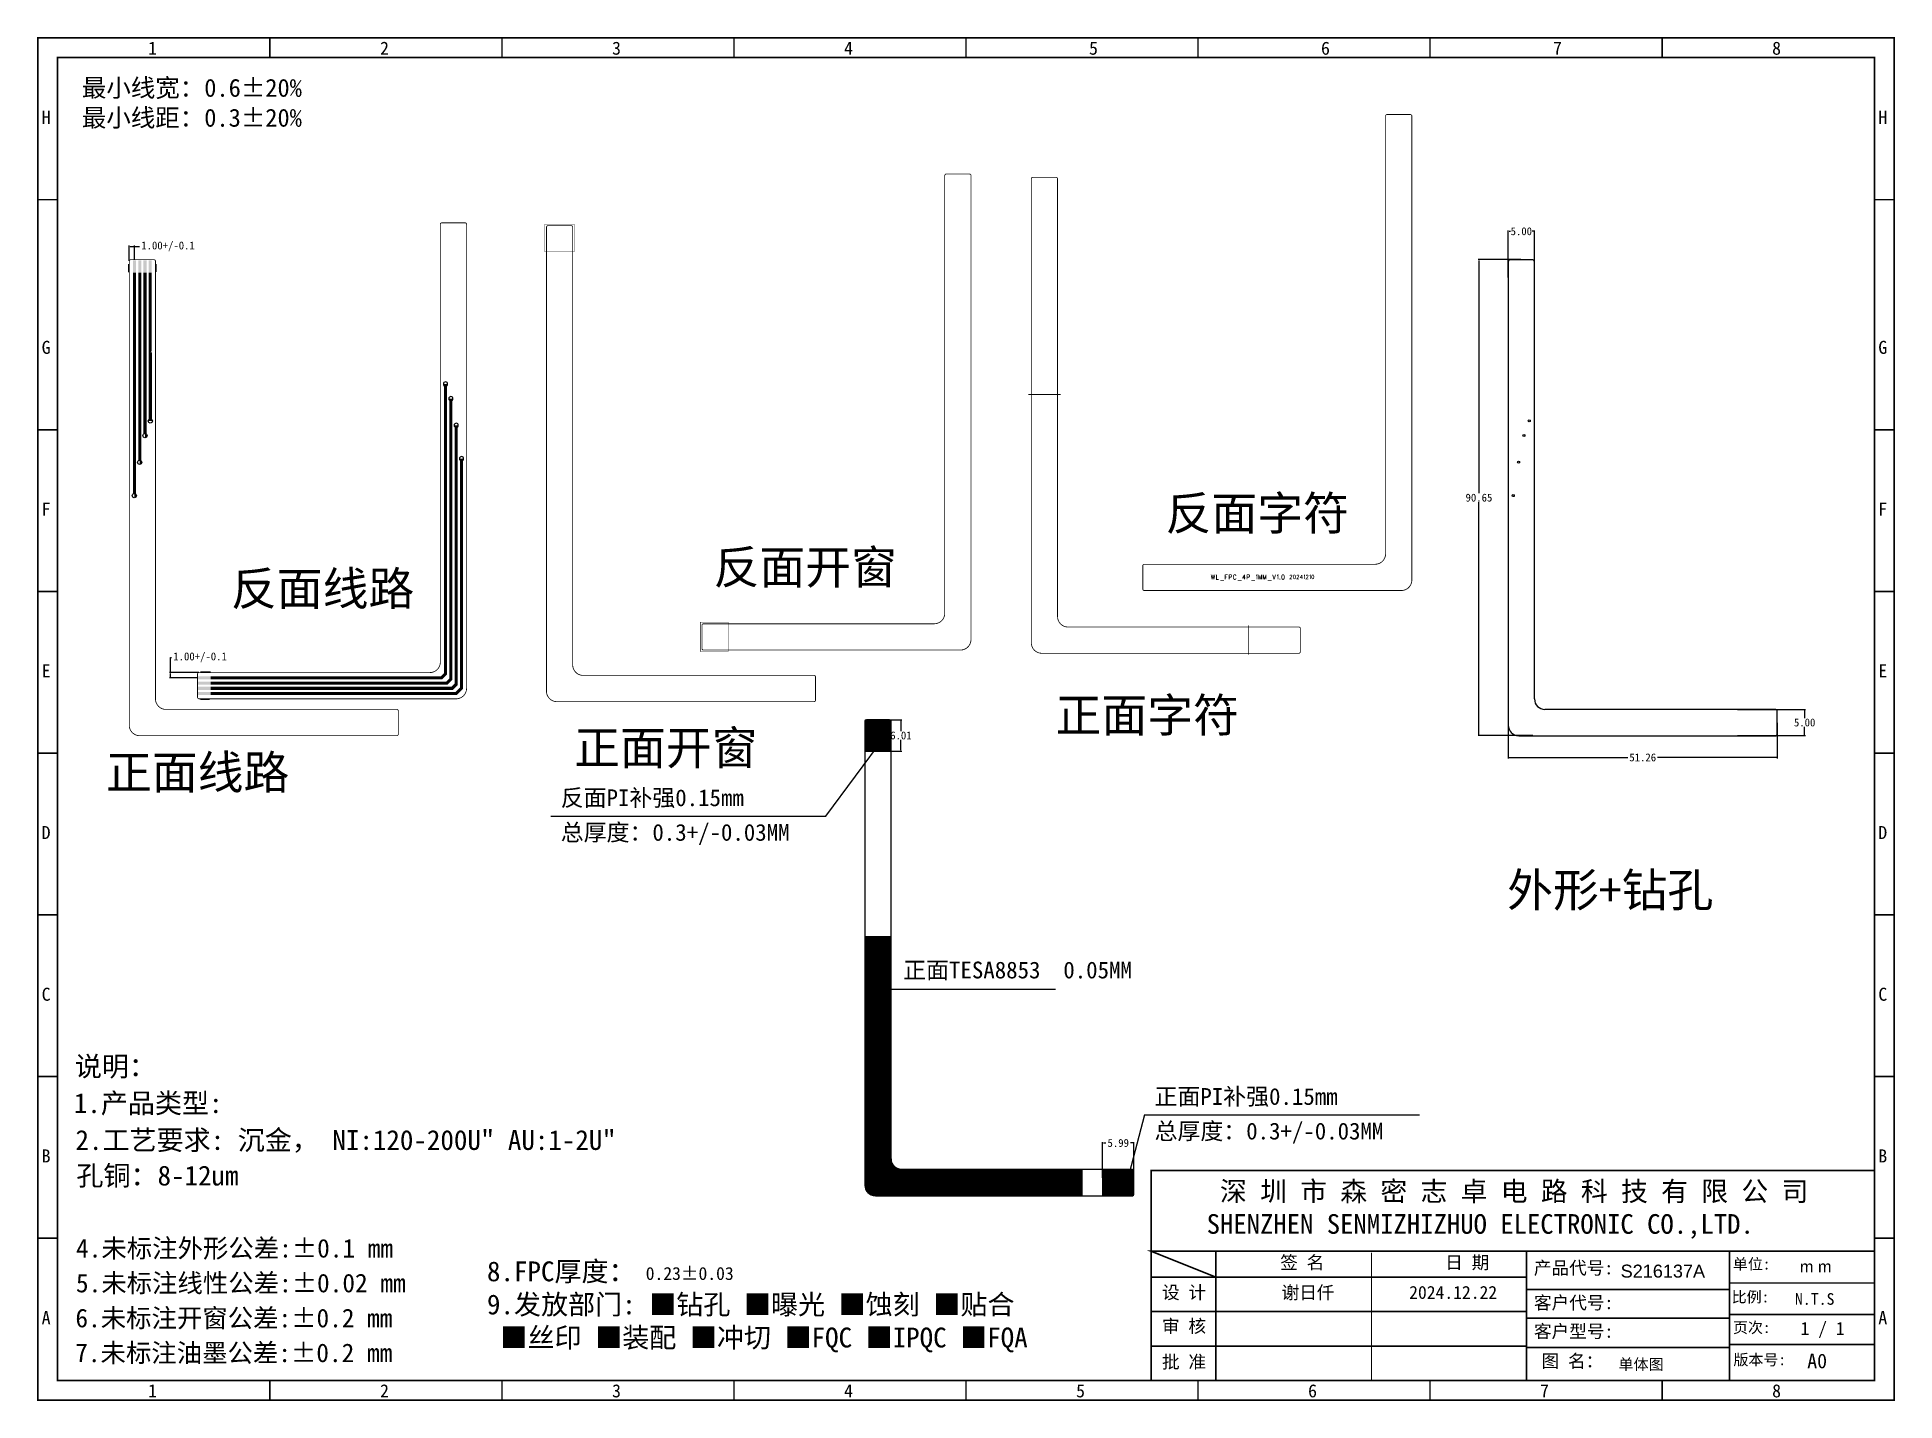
# Model space of a CAD drawing. Extents: x 831 to 1185, y -111 to 149.
import ezdxf

# ---------------------------------------------------------------- set-up
doc = ezdxf.new("R2010")
doc.units = 0
doc.header["$MEASUREMENT"] = 0
doc.layers.get('0').update_dxf_attribs({"linetype": 'CONTINUOUS'})
doc.layers.get('Defpoints').update_dxf_attribs({"linetype": 'CONTINUOUS'})
for name, color, linetype in [('CB', 15, 'CONTINUOUS'), ('CT', 7, 'CONTINUOUS'), ('GBL', 9, 'CONTINUOUS'), ('GBL-', 7, 'CONTINUOUS'), ('GBO', 10, 'CONTINUOUS'), ('GKO', 3, 'CONTINUOUS'), ('GTL', 5, 'CONTINUOUS'), ('GTL-', 2, 'CONTINUOUS'), ('GTO', 10, 'CONTINUOUS'), ('图层1', 7, 'CONTINUOUS')]:
    doc.layers.add(name, color=color, linetype=linetype)
doc.styles.add('STYLE1', font='simhei.ttf')
doc.dimstyles.get("Standard").update_dxf_attribs({"dimtxt": 1.5, "dimasz": 0.18, "dimexe": 0.18, "dimexo": 0.0625, "dimgap": 0.09, "dimtad": 0, "dimtih": 1, "dimtoh": 1, "dimzin": 0, "dimdsep": 46, "dimtxsty": 'Standard', "dimcen": 0.09, "dimadec": 0, "dimazin": 0, "dimtfac": 1, "dimtofl": 0, "dimtmove": 0, "dimatfit": 3, "dimfxl": 1, "dimtolj": 1, "dimtzin": 0, "dimarcsym": 0})

# ---------------------------------------------------------------- blocks, each defined once
blk = doc.blocks.new('RECTANGLE_673')
blk.add_solid([(2.499994, 0.299974), (2.499994, -0.299974), (-2.499994, 0.299974), (-2.499994, -0.299974)])
blk = doc.blocks.new('ROUND_568')
blk.add_circle((0, 0), 0.406)
blk = doc.blocks.new('RECTANGLE_674')
blk.add_solid([(0.299974, 2.499994), (0.299974, -2.499994), (-0.299974, 2.499994), (-0.299974, -2.499994)])
blk = doc.blocks.new('*D3')
at = {"color": 0, "linetype": 'Continuous', "lineweight": -2}
for p, q in [((848.29, 106.5), (848.29, 109.44)), ((848.47, 109.26), (849.11, 109.26)), ((849.29, 106.7), (849.29, 109.44)), ((849.29, 109.26), (850.22, 109.26))]:
    blk.add_line(p, q, dxfattribs=at)
at = {"color": 0, "linetype": 'Continuous'}
for points in [[(848.47, 109.29), (848.47, 109.23), (848.29, 109.26)], [(849.11, 109.29), (849.11, 109.23), (849.29, 109.26)]]:
    blk.add_solid(points, dxfattribs=at)
at = {"layer": 'Defpoints', "color": 0, "linetype": 'Continuous'}
for p in [(848.29, 106.44), (849.29, 109.26), (849.29, 106.64)]:
    blk.add_point(p, dxfattribs=at)
at = {"color": 0, "linetype": 'Continuous', "insert": (855.68, 109.26), "char_height": 1.5, "attachment_point": 5}
blk.add_mtext('\\A1;1.00+/-0.1', dxfattribs=at)
blk = doc.blocks.new('*D4')
at = {"color": 0, "linetype": 'Continuous', "lineweight": -2}
for p, q in [((856.14, 28.1), (856.14, 31)), ((856.14, 31), (856.32, 31)), ((861.53, 28.1), (855.96, 28.1)), ((861.33, 27.1), (855.96, 27.1)), ((856.14, 27.28), (856.14, 27.92))]:
    blk.add_line(p, q, dxfattribs=at)
at = {"color": 0, "linetype": 'Continuous'}
for points in [[(856.11, 27.92), (856.17, 27.92), (856.14, 28.1)], [(856.11, 27.28), (856.17, 27.28), (856.14, 27.1)]]:
    blk.add_solid(points, dxfattribs=at)
at = {"layer": 'Defpoints', "color": 0, "linetype": 'Continuous'}
for p in [(856.14, 28.1), (861.39, 27.1), (861.59, 28.1)]:
    blk.add_point(p, dxfattribs=at)
at = {"color": 0, "linetype": 'Continuous', "insert": (861.78, 31), "char_height": 1.5, "attachment_point": 5}
blk.add_mtext('\\A1;1.00+/-0.1', dxfattribs=at)
blk = doc.blocks.new('*D6')
at = {"color": 0, "linetype": 'Continuous', "lineweight": -2}
for p, q in [((1154.67, 21.09), (1167.61, 21.09)), ((1167.43, 20.91), (1167.43, 19.43)), ((1167.43, 16.27), (1167.43, 17.75)), ((1154.67, 16.09), (1167.61, 16.09))]:
    blk.add_line(p, q, dxfattribs=at)
at = {"color": 0, "linetype": 'Continuous'}
for points in [[(1167.4, 20.91), (1167.46, 20.91), (1167.43, 21.09)], [(1167.4, 16.27), (1167.46, 16.27), (1167.43, 16.09)]]:
    blk.add_solid(points, dxfattribs=at)
at = {"layer": 'Defpoints', "color": 0, "linetype": 'Continuous'}
for p in [(1154.6, 21.09), (1167.43, 21.09), (1154.6, 16.09)]:
    blk.add_point(p, dxfattribs=at)
at = {"color": 0, "linetype": 'Continuous', "insert": (1167.43, 18.59), "char_height": 1.5, "attachment_point": 5}
blk.add_mtext('\\A1;5.00', dxfattribs=at)
blk = doc.blocks.new('*D7')
at = {"color": 0, "linetype": 'Continuous', "lineweight": -2}
for p, q in [((1110.96, 20.05), (1110.96, 11.76)), ((1162.22, 18.52), (1162.22, 11.76)), ((1111.14, 11.94), (1133.75, 11.94)), ((1162.04, 11.94), (1139.43, 11.94))]:
    blk.add_line(p, q, dxfattribs=at)
at = {"color": 0, "linetype": 'Continuous'}
for points in [[(1111.14, 11.97), (1111.14, 11.91), (1110.96, 11.94)], [(1162.04, 11.97), (1162.04, 11.91), (1162.22, 11.94)]]:
    blk.add_solid(points, dxfattribs=at)
at = {"layer": 'Defpoints', "color": 0, "linetype": 'Continuous'}
for p in [(1110.96, 20.11), (1162.22, 18.59), (1110.96, 11.94)]:
    blk.add_point(p, dxfattribs=at)
at = {"color": 0, "linetype": 'Continuous', "insert": (1136.59, 11.94), "char_height": 1.5, "attachment_point": 5}
blk.add_mtext('\\A1;51.26', dxfattribs=at)
blk = doc.blocks.new('*D8')
at = {"color": 0, "linetype": 'Continuous', "lineweight": -2}
for p, q in [((1110.96, 103.32), (1110.96, 112.32)), ((1111.14, 112.14), (1111.37, 112.14)), ((1115.78, 112.14), (1115.55, 112.14)), ((1115.96, 103.32), (1115.96, 112.32))]:
    blk.add_line(p, q, dxfattribs=at)
at = {"color": 0, "linetype": 'Continuous'}
for points in [[(1111.14, 112.17), (1111.14, 112.11), (1110.96, 112.14)], [(1115.78, 112.17), (1115.78, 112.11), (1115.96, 112.14)]]:
    blk.add_solid(points, dxfattribs=at)
at = {"layer": 'Defpoints', "color": 0, "linetype": 'Continuous'}
for p in [(1115.96, 112.14), (1110.96, 103.26), (1115.96, 103.26)]:
    blk.add_point(p, dxfattribs=at)
at = {"color": 0, "linetype": 'Continuous', "insert": (1113.46, 112.14), "char_height": 1.5, "attachment_point": 5}
blk.add_mtext('\\A1;5.00', dxfattribs=at)
blk = doc.blocks.new('*D9')
at = {"color": 0, "linetype": 'Continuous', "lineweight": -2}
for p, q in [((1113.4, 106.74), (1105.21, 106.74)), ((1105.39, 106.56), (1105.39, 62.25)), ((1105.39, 16.27), (1105.39, 60.57)), ((1115.64, 16.09), (1105.21, 16.09))]:
    blk.add_line(p, q, dxfattribs=at)
at = {"color": 0, "linetype": 'Continuous'}
for points in [[(1105.36, 106.56), (1105.42, 106.56), (1105.39, 106.74)], [(1105.36, 16.27), (1105.42, 16.27), (1105.39, 16.09)]]:
    blk.add_solid(points, dxfattribs=at)
at = {"layer": 'Defpoints', "color": 0, "linetype": 'Continuous'}
for p in [(1105.39, 106.74), (1113.46, 106.74), (1115.7, 16.09)]:
    blk.add_point(p, dxfattribs=at)
at = {"color": 0, "linetype": 'Continuous', "insert": (1105.39, 61.41), "char_height": 1.5, "attachment_point": 5}
blk.add_mtext('\\A1;90.65', dxfattribs=at)
blk = doc.blocks.new('*D10')
at = {"color": 0, "linetype": 'Continuous', "lineweight": -2}
for p, q in [((992.77, 19.13), (995.46, 19.13)), ((995.28, 18.95), (995.28, 16.96)), ((995.28, 13.3), (995.28, 15.28)), ((992.77, 13.12), (995.46, 13.12))]:
    blk.add_line(p, q, dxfattribs=at)
at = {"color": 0, "linetype": 'Continuous'}
for points in [[(995.25, 18.95), (995.31, 18.95), (995.28, 19.13)], [(995.25, 13.3), (995.31, 13.3), (995.28, 13.12)]]:
    blk.add_solid(points, dxfattribs=at)
at = {"layer": 'Defpoints', "color": 0, "linetype": 'Continuous'}
for p in [(992.7, 19.13), (995.28, 19.13), (992.7, 13.12)]:
    blk.add_point(p, dxfattribs=at)
at = {"color": 0, "linetype": 'Continuous', "insert": (995.28, 16.12), "char_height": 1.5, "attachment_point": 5}
blk.add_mtext('\\A1;6.01', dxfattribs=at)
blk = doc.blocks.new('*D11')
at = {"color": 0, "linetype": 'Continuous', "lineweight": -2}
for p, q in [((1033.68, -68.11), (1033.68, -61.3)), ((1033.86, -61.48), (1034.34, -61.48)), ((1039.49, -61.48), (1039.02, -61.48)), ((1039.67, -67.77), (1039.67, -61.3))]:
    blk.add_line(p, q, dxfattribs=at)
at = {"color": 0, "linetype": 'Continuous'}
for points in [[(1033.86, -61.45), (1033.86, -61.51), (1033.68, -61.48)], [(1039.49, -61.45), (1039.49, -61.51), (1039.67, -61.48)]]:
    blk.add_solid(points, dxfattribs=at)
at = {"layer": 'Defpoints', "color": 0, "linetype": 'Continuous'}
for p in [(1039.67, -61.48), (1033.68, -68.17), (1039.67, -67.83)]:
    blk.add_point(p, dxfattribs=at)
at = {"color": 0, "linetype": 'Continuous', "insert": (1036.68, -61.48), "char_height": 1.5, "attachment_point": 5}
blk.add_mtext('\\A1;5.99', dxfattribs=at)

msp = doc.modelspace()

# ---------------------------------------------------------------- hatches: boundary and pattern name
at = {"linetype": 'Continuous'}
h = msp.add_hatch(dxfattribs=at)
h.set_pattern_fill('ANSI31', color=3, style=0)
h.paths.add_polyline_path([(993.416, 18.828, 0.4142136), (993.116, 19.128), (988.716, 19.128, 0.4142136), (988.416, 18.828), (988.416, 13.119), (993.416, 13.119)])
h = msp.add_hatch(dxfattribs=at)
h.set_pattern_fill('ANSI31', color=3, style=0)
h.set_pattern_definition([(45, (-267.36151, 9.55358), (-0.088388348, 0.088388348), [])])
edge = h.paths.add_edge_path()
edge.add_arc((990.416, -69.521), 2, 180, 270)
edge.add_line((990.416, -71.521), (1029.768, -71.521))
edge.add_line((1029.768, -71.521), (1029.768, -66.521))
edge.add_line((1029.768, -66.521), (995.416, -66.521))
edge.add_arc((995.416, -64.521), 2, 180, 270, ccw=False)
edge.add_line((993.416, -64.521), (993.416, -22.236))
edge.add_line((993.416, -22.236), (988.416, -22.236))
edge.add_line((988.416, -22.236), (988.416, -69.521))
h = msp.add_hatch(dxfattribs=at)
h.set_pattern_fill('ANSI31', color=3, style=0)
h.paths.add_polyline_path([(1039.673, -66.821, 0.4142136), (1039.373, -66.521), (1033.68, -66.521), (1033.68, -71.521), (1039.373, -71.521, 0.4142136), (1039.673, -71.221)])

# ---------------------------------------------------------------- linework, layer by layer
at = {"color": 3, "linetype": 'Continuous'}
for p, q in [((980.969, 0.782), (992.306, 15.969)), ((928.591, 0.782), (980.969, 0.782)), ((993.416, -32.16), (1024.749, -32.16)), ((1041.706, -56.106), (1038.094, -69.942)), ((1041.706, -56.106), (1094.085, -56.106))]:
    msp.add_line(p, q, dxfattribs=at)
at = {"color": 43, "const_width": 0.308}
for points in [[(1184.459, 148.956), (1184.459, -110.431), (830.902, -110.431), (830.902, 148.956)], [(1180.764, 145.261), (1180.764, -106.735), (834.598, -106.735), (834.598, 145.261)]]:
    msp.add_lwpolyline(points, close=True, dxfattribs=at)
at = {"color": 43}
for points, const_width in [([(875.097, 148.956), (875.097, 145.261)], 0.308), ([(919.292, 148.956), (919.292, 145.261)], 0.308), ([(963.486, 148.956), (963.486, 145.261)], 0.308), ([(1007.681, 148.956), (1007.681, 145.261)], 0.308), ([(1051.875, 148.956), (1051.875, 145.261)], 0.308), ([(1096.07, 148.956), (1096.07, 145.261)], 0.308), ([(1140.265, 148.956), (1140.265, 145.261)], 0.308), ([(834.598, 118.159), (830.902, 118.159)], 0.308), ([(1184.459, 118.159), (1180.764, 118.159)], 0.308), ([(834.598, 74.355), (830.902, 74.355)], 0.308), ([(1184.459, 74.355), (1180.764, 74.355)], 0.308), ([(834.598, 43.558), (830.902, 43.558)], 0.308), ([(1184.459, 43.558), (1180.764, 43.558)], 0.308), ([(834.598, 12.76), (830.902, 12.76)], 0.308), ([(1184.459, 12.76), (1180.764, 12.76)], 0.308), ([(834.598, -18.038), (830.902, -18.038)], 0.308), ([(1184.459, -18.038), (1180.764, -18.038)], 0.308), ([(834.598, -48.835), (830.902, -48.835)], 0.308), ([(1184.459, -48.835), (1180.764, -48.835)], 0.308), ([(834.598, -79.633), (830.902, -79.633)], 0.308), ([(1184.459, -79.633), (1180.764, -79.633)], 0.308), ([(1055.276, -82.097), (1055.276, -106.735)], 0.308), ([(1084.94, -82.382), (1084.94, -106.735)], 0.185), ([(1114.452, -82.031), (1114.452, -106.789)], 0.308), ([(1114.415, -87.024), (1042.957, -87.024)], 0.308), ([(1180.74, -88.144), (1153.024, -88.144)], 0.308), ([(1114.452, -89.368), (1153.082, -89.368)], 0.308), ([(1114.415, -93.593), (1042.957, -93.593)], 0.308), ([(1153.115, -94.827), (1114.364, -94.827)], 0.308), ([(1180.73, -94.133), (1153.115, -94.133)], 0.308), ([(1114.415, -100.162), (1042.957, -100.162)], 0.308), ([(1153.115, -100.401), (1114.364, -100.401)], 0.308), ([(1180.733, -99.852), (1152.988, -99.852)], 0.308), ([(875.097, -106.735), (875.097, -110.431)], 0.308), ([(919.292, -106.735), (919.292, -110.431)], 0.308), ([(963.486, -106.735), (963.486, -110.431)], 0.308), ([(1007.681, -106.735), (1007.681, -110.431)], 0.308), ([(1051.875, -106.735), (1051.875, -110.431)], 0.308), ([(1096.07, -106.735), (1096.07, -110.431)], 0.308), ([(1140.265, -106.735), (1140.265, -110.431)], 0.308), ([(1142.729, -106.565), (1142.729, -106.569)], 0.308), ([(1142.729, -106.634), (1142.729, -106.735)], 0.308)]:
    msp.add_lwpolyline(points, dxfattribs=dict(at, const_width=const_width))
msp.add_lwpolyline([(1180.764, 120.622), (1180.764, 145.261), (1076.434, 145.261)], dxfattribs=at)
for points in [[(1042.957, -106.735, 0.308, 0.308, 0), (1042.957, -66.698, 0.308, 0.308, 0), (1180.764, -66.698, 0.308, 0.308, 0), (1180.764, -106.735, 0.308, 0.308, 0), (1023.739, -106.735, 0, 0, 0)], [(1180.764, -82.097, 0.308, 0.308, 0), (1042.957, -82.097, 0.308, 0.308, 0), (1055.276, -87.024, 0, 0, 0)], [(1153.115, -106.711, 0.308, 0.308, 0), (1153.115, -82.097, 0.308, 0.308, 0), (1153.115, -106.832, 0, 0, 0)]]:
    msp.add_lwpolyline(points, format="xyseb", dxfattribs=at)
for centre in [(1114.977, 76.031), (1113.961, 73.237), (1112.945, 68.157), (1111.929, 61.807)]:
    msp.add_circle(centre, 0.2)
at = {"layer": 'CB', "const_width": 0.0762}
msp.add_lwpolyline([(957.076, 32.096), (962.367, 32.096), (962.367, 37.697), (957.076, 37.697), (957.076, 32.096)], dxfattribs=at)
at = {"layer": 'CT', "const_width": 0.0762}
msp.add_lwpolyline([(927.461, 108.218), (927.461, 113.509), (933.061, 113.509), (933.061, 108.218), (927.461, 108.218)], dxfattribs=at)
at = {"layer": 'GBL'}
for points, const_width in [([(863.79, 27.104), (907.772, 27.104), (908.534, 27.866), (908.534, 83.047)], 0.6), ([(863.79, 26.104), (908.788, 26.104), (909.55, 26.866), (909.55, 80.253)], 0.6), ([(863.79, 25.105), (909.804, 25.105), (910.566, 25.867), (910.566, 75.173)], 0.6), ([(863.79, 24.104), (910.551, 24.104), (911.582, 25.135), (911.582, 68.823)], 0.6), ([(863.783, 28.256), (861.849, 28.256)], 0.152), ([(863.601, 22.95), (861.828, 22.95)], 0.152)]:
    msp.add_lwpolyline(points, dxfattribs=dict(at, const_width=const_width))
at = {"layer": 'GBL-'}
msp.add_line((988.416, 13.119), (993.416, 13.119), dxfattribs=at)
at = {"layer": 'GBO'}
for points, const_width in [([(1054.385, 46.741), (1054.558, 45.84)], 0.152), ([(1054.731, 46.741), (1054.558, 45.84)], 0.152), ([(1054.731, 46.741), (1054.904, 45.84)], 0.152), ([(1055.077, 46.741), (1054.904, 45.84)], 0.152), ([(1055.389, 46.741), (1055.389, 45.84), (1055.805, 45.84)], 0.152), ([(1057.052, 46.741), (1057.502, 46.741)], 0.152), ([(1057.052, 46.741), (1057.052, 45.84)], 0.152), ([(1057.052, 46.312), (1057.329, 46.312)], 0.152), ([(1057.814, 46.741), (1058.125, 46.741), (1058.229, 46.698), (1058.264, 46.655), (1058.298, 46.569), (1058.298, 46.441)], 0.152), ([(1057.814, 46.741), (1057.814, 45.84)], 0.152), ([(1058.125, 46.269), (1057.814, 46.269)], 0.152), ([(1058.298, 46.441), (1058.264, 46.355), (1058.229, 46.312), (1058.125, 46.269)], 0.152), ([(1058.679, 46.612), (1058.645, 46.526), (1058.61, 46.398), (1058.61, 46.183), (1058.645, 46.055), (1058.679, 45.969), (1058.749, 45.883), (1058.818, 45.84), (1058.957, 45.84), (1059.026, 45.883), (1059.095, 45.969), (1059.13, 46.055)], 0.152), ([(1059.095, 46.612), (1059.026, 46.698), (1058.957, 46.741), (1058.818, 46.741), (1058.749, 46.698), (1058.679, 46.612)], 0.152), ([(1059.13, 46.526), (1059.095, 46.612)], 0.152), ([(1060.723, 46.741), (1060.377, 46.14), (1060.896, 46.14)], 0.152), ([(1060.723, 46.741), (1060.723, 45.84)], 0.152), ([(1061.208, 46.741), (1061.52, 46.741), (1061.624, 46.698), (1061.658, 46.655), (1061.693, 46.569), (1061.693, 46.441)], 0.152), ([(1061.208, 46.741), (1061.208, 45.84)], 0.152), ([(1061.52, 46.269), (1061.208, 46.269)], 0.152), ([(1061.693, 46.441), (1061.658, 46.355), (1061.624, 46.312), (1061.52, 46.269)], 0.152), ([(1062.94, 46.569), (1063.009, 46.612)], 0.152), ([(1063.009, 46.612), (1063.113, 46.741), (1063.113, 45.84)], 0.152), ([(1063.425, 46.741), (1063.702, 45.84)], 0.152), ([(1063.425, 46.741), (1063.425, 45.84)], 0.152), ([(1063.979, 46.741), (1063.702, 45.84)], 0.152), ([(1063.979, 46.741), (1063.979, 45.84)], 0.152), ([(1064.291, 46.741), (1064.568, 45.84)], 0.152), ([(1064.291, 46.741), (1064.291, 45.84)], 0.152), ([(1064.845, 46.741), (1064.568, 45.84)], 0.152), ([(1064.845, 46.741), (1064.845, 45.84)], 0.152), ([(1066.092, 46.741), (1066.369, 45.84)], 0.152), ([(1066.646, 46.741), (1066.369, 45.84)], 0.152), ([(1066.958, 46.569), (1067.027, 46.612)], 0.152), ([(1067.027, 46.612), (1067.131, 46.741), (1067.131, 45.84)], 0.152), ([(1068.031, 46.741), (1067.927, 46.698), (1067.858, 46.569), (1067.823, 46.355), (1067.823, 46.226), (1067.858, 46.012), (1067.927, 45.883), (1068.031, 45.84), (1068.101, 45.84), (1068.204, 45.883), (1068.274, 46.012), (1068.308, 46.226), (1068.308, 46.355), (1068.274, 46.569), (1068.204, 46.698), (1068.101, 46.741), (1068.031, 46.741)], 0.152), ([(1069.699, 46.669), (1069.727, 46.633), (1069.756, 46.562), (1069.756, 46.49), (1069.727, 46.419), (1069.67, 46.312), (1069.381, 45.955), (1069.785, 45.955)], 0.127), ([(1069.41, 46.526), (1069.41, 46.562), (1069.439, 46.633), (1069.468, 46.669)], 0.127), ([(1069.468, 46.669), (1069.525, 46.705), (1069.641, 46.705), (1069.699, 46.669)], 0.127), ([(1070.131, 46.669), (1070.074, 46.562), (1070.045, 46.383)], 0.127), ([(1070.045, 46.383), (1070.045, 46.276), (1070.074, 46.098)], 0.127), ([(1070.074, 46.098), (1070.131, 45.99), (1070.218, 45.955), (1070.276, 45.955), (1070.362, 45.99), (1070.42, 46.098)], 0.127), ([(1070.218, 46.705), (1070.131, 46.669)], 0.127), ([(1070.362, 46.669), (1070.276, 46.705), (1070.218, 46.705)], 0.127), ([(1070.449, 46.383), (1070.42, 46.562), (1070.362, 46.669)], 0.127), ([(1070.42, 46.098), (1070.449, 46.276), (1070.449, 46.383)], 0.127), ([(1071.026, 46.669), (1071.055, 46.633), (1071.084, 46.562), (1071.084, 46.49), (1071.055, 46.419), (1070.997, 46.312), (1070.709, 45.955), (1071.113, 45.955)], 0.127), ([(1070.738, 46.526), (1070.738, 46.562), (1070.766, 46.633), (1070.795, 46.669)], 0.127), ([(1070.795, 46.669), (1070.853, 46.705), (1070.969, 46.705), (1071.026, 46.669)], 0.127), ([(1071.661, 46.705), (1071.373, 46.205), (1071.805, 46.205)], 0.127), ([(1071.661, 46.705), (1071.661, 45.955)], 0.127), ([(1072.065, 46.562), (1072.123, 46.598), (1072.21, 46.705), (1072.21, 45.955)], 0.127), ([(1072.787, 46.669), (1072.816, 46.633), (1072.845, 46.562), (1072.845, 46.49), (1072.816, 46.419), (1072.758, 46.312), (1072.469, 45.955), (1072.874, 45.955)], 0.127), ([(1072.498, 46.526), (1072.498, 46.562), (1072.527, 46.633), (1072.556, 46.669)], 0.127), ([(1072.556, 46.669), (1072.614, 46.705), (1072.729, 46.705), (1072.787, 46.669)], 0.127), ([(1073.133, 46.562), (1073.191, 46.598), (1073.278, 46.705), (1073.278, 45.955)], 0.127), ([(1073.624, 46.669), (1073.566, 46.562), (1073.537, 46.383)], 0.127), ([(1073.537, 46.383), (1073.537, 46.276), (1073.566, 46.098)], 0.127), ([(1073.566, 46.098), (1073.624, 45.99), (1073.71, 45.955), (1073.768, 45.955), (1073.855, 45.99), (1073.913, 46.098)], 0.127), ([(1073.71, 46.705), (1073.624, 46.669)], 0.127), ([(1073.855, 46.669), (1073.768, 46.705), (1073.71, 46.705)], 0.127), ([(1073.941, 46.383), (1073.913, 46.562), (1073.855, 46.669)], 0.127), ([(1073.913, 46.098), (1073.941, 46.276), (1073.941, 46.383)], 0.127), ([(1056.116, 45.669), (1056.844, 45.669)], 0.152), ([(1059.441, 45.669), (1060.169, 45.669)], 0.152), ([(1062.005, 45.669), (1062.732, 45.669)], 0.152), ([(1065.156, 45.669), (1065.884, 45.669)], 0.152), ([(1067.477, 45.926), (1067.442, 45.883), (1067.477, 45.84), (1067.512, 45.883), (1067.477, 45.926)], 0.152)]:
    msp.add_lwpolyline(points, dxfattribs=dict(at, const_width=const_width))
at = {"layer": 'GKO'}
for p, q in [((1110.964, 106.436), (1110.964, 18.087)), ((1115.664, 106.736), (1111.264, 106.736)), ((1115.964, 23.087), (1115.964, 106.436)), ((988.416, 18.828), (988.416, -69.521)), ((993.116, 19.128), (988.716, 19.128)), ((993.416, -64.521), (993.416, 18.828)), ((1161.921, 21.087), (1117.964, 21.087)), ((1162.221, 16.387), (1162.221, 20.787)), ((1112.964, 16.087), (1161.921, 16.087)), ((1039.373, -66.521), (995.416, -66.521)), ((1039.673, -71.221), (1039.673, -66.821)), ((990.416, -71.521), (1039.373, -71.521))]:
    msp.add_line(p, q, dxfattribs=at)
at = {"layer": 'GKO', "const_width": 0.152}
for points in [[(1087.611, 134.081, -0.4142136), (1087.911, 134.381)], [(1092.311, 134.381, -0.4142136), (1092.611, 134.081)], [(1003.631, 122.745, -0.4142136), (1003.931, 123.045)], [(1008.331, 123.045, -0.4142136), (1008.631, 122.745)], [(1020.419, 122.429, 0.4142136), (1020.119, 122.129)], [(1025.119, 122.129, 0.4142136), (1024.819, 122.429)], [(907.547, 113.452, -0.4142136), (907.847, 113.752)], [(912.247, 113.752, -0.4142136), (912.547, 113.452)], [(928.063, 113.212, 0.4142136), (927.763, 112.912)], [(932.763, 112.912, 0.4142136), (932.463, 113.212)], [(848.588, 106.736, 0.4142136), (848.288, 106.436)], [(853.288, 106.436, 0.4142136), (852.988, 106.736)], [(1087.611, 50.732, -0.4142136), (1085.611, 48.732)], [(1041.354, 48.432, -0.4142136), (1041.654, 48.732)], [(1041.654, 43.732, -0.4142136), (1041.354, 44.032)], [(1092.611, 45.732, -0.4142136), (1090.611, 43.732)], [(1003.631, 39.396, -0.4142136), (1001.631, 37.396)], [(957.374, 37.096, -0.4142136), (957.674, 37.396)], [(1025.119, 38.78, 0.4142136), (1027.119, 36.78)], [(1071.376, 36.48, 0.4142136), (1071.076, 36.78)], [(957.674, 32.396, -0.4142136), (957.374, 32.696)], [(1008.631, 34.396, -0.4142136), (1006.631, 32.396)], [(1020.119, 33.78, 0.4142136), (1022.119, 31.78)], [(1071.076, 31.78, 0.4142136), (1071.376, 32.08)], [(907.547, 30.103, -0.4142136), (905.547, 28.103)], [(932.763, 29.563, 0.4142136), (934.763, 27.563)], [(861.29, 27.803, -0.4142136), (861.59, 28.103)], [(912.547, 25.103, -0.4142136), (910.547, 23.103)], [(979.02, 27.263, 0.4142136), (978.72, 27.563)], [(853.288, 23.087, 0.4142136), (855.288, 21.087)], [(861.59, 23.103, -0.4142136), (861.29, 23.403)], [(927.763, 24.563, 0.4142136), (929.763, 22.563)], [(978.72, 22.563, 0.4142136), (979.02, 22.863)], [(848.288, 18.087, 0.4142136), (850.288, 16.087)], [(899.545, 20.787, 0.4142136), (899.245, 21.087)], [(899.245, 16.087, 0.4142136), (899.545, 16.387)]]:
    msp.add_lwpolyline(points, format="xyb", dxfattribs=at)
for points in [[(1087.611, 50.732), (1087.611, 134.081)], [(1087.911, 134.381), (1092.311, 134.381)], [(1092.611, 134.081), (1092.611, 45.732)], [(1003.631, 39.396), (1003.631, 122.745)], [(1003.931, 123.045), (1008.331, 123.045)], [(1008.631, 122.745), (1008.631, 34.396)], [(1020.119, 122.129), (1020.119, 33.78)], [(1024.819, 122.429), (1020.419, 122.429)], [(1025.119, 38.78), (1025.119, 122.129)], [(907.547, 30.103), (907.547, 113.452)], [(907.847, 113.752), (912.247, 113.752)], [(912.547, 113.452), (912.547, 25.103)], [(932.463, 113.212), (928.063, 113.212)], [(927.763, 112.912), (927.763, 24.563)], [(932.763, 29.563), (932.763, 112.912)], [(848.288, 106.436), (848.288, 18.087)], [(852.988, 106.736), (848.588, 106.736)], [(853.288, 23.087), (853.288, 106.436)], [(1041.354, 44.032), (1041.354, 48.432)], [(1041.654, 48.732), (1085.611, 48.732)], [(1090.611, 43.732), (1041.654, 43.732)], [(957.374, 32.696), (957.374, 37.096)], [(957.674, 37.396), (1001.631, 37.396)], [(1071.076, 36.78), (1027.119, 36.78)], [(1071.376, 32.08), (1071.376, 36.48)], [(1006.631, 32.396), (957.674, 32.396)], [(1022.119, 31.78), (1071.076, 31.78)], [(861.29, 23.403), (861.29, 27.803)], [(861.59, 28.103), (905.547, 28.103)], [(978.72, 27.563), (934.763, 27.563)], [(979.02, 22.863), (979.02, 27.263)], [(910.547, 23.103), (861.59, 23.103)], [(929.763, 22.563), (978.72, 22.563)], [(899.245, 21.087), (855.288, 21.087)], [(899.545, 16.387), (899.545, 20.787)], [(850.288, 16.087), (899.245, 16.087)]]:
    msp.add_lwpolyline(points, dxfattribs=at)
at = {"layer": 'GKO'}
msp.add_lwpolyline([(988.416, -69.521, 0.4142136), (990.416, -71.521), (1029.768, -71.521), (1029.768, -66.521), (995.416, -66.521, -0.4142136), (993.416, -64.521), (993.416, -22.236), (988.416, -22.236)], format="xyb", close=True, dxfattribs=at)
for centre, radius, start, end in [((1111.264, 106.436), 0.3, 90, 180), ((1115.664, 106.436), 0.3, 360, 90), ((1117.964, 23.087), 2, 180, 270), ((988.716, 18.828), 0.3, 90, 180), ((993.116, 18.828), 0.3, 360, 90), ((1112.964, 18.087), 2, 180, 270), ((1161.921, 20.787), 0.3, 360, 90), ((1161.921, 16.387), 0.3, 270, 0), ((995.416, -64.521), 2, 180, 270), ((1039.373, -66.821), 0.3, 360, 90), ((990.416, -69.521), 2, 180, 270), ((1039.373, -71.221), 0.3, 270, 0)]:
    msp.add_arc(centre, radius, start, end, dxfattribs=at)
at = {"layer": 'GTL'}
for points, const_width in [([(848.136, 105.924), (848.136, 104.349)], 0.152), ([(849.253, 61.807), (849.29, 61.807), (849.29, 104.236)], 0.6), ([(850.269, 68.157), (850.29, 68.157), (850.29, 104.236)], 0.6), ([(851.285, 73.237), (851.29, 73.237), (851.29, 104.236)], 0.6), ([(852.301, 89.08), (852.289, 89.092), (852.289, 104.236)], 0.6), ([(853.44, 105.888), (853.44, 104.401)], 0.152), ([(852.301, 76.031), (852.301, 89.08)], 0.6)]:
    msp.add_lwpolyline(points, dxfattribs=dict(at, const_width=const_width))
at = {"layer": 'GTL-'}
msp.add_line((1033.68, -66.521), (1033.68, -71.521), dxfattribs=at)
at = {"layer": 'GTO'}
for p, q in [((993.416, -22.236), (988.416, -22.236)), ((1029.768, -66.521), (1029.768, -71.521))]:
    msp.add_line(p, q, dxfattribs=at)
at = {"layer": 'GTO', "const_width": 0.152}
for points in [[(1025.682, 81.064), (1019.547, 81.064)], [(1061.471, 37.088), (1061.471, 31.485)]]:
    msp.add_lwpolyline(points, dxfattribs=at)

# ---------------------------------------------------------------- block references
at = {"layer": 'GBL', "xscale": -1, "rotation": 270}
for name, p in [('ROUND_568', (908.534, 83.047)), ('ROUND_568', (909.55, 80.253)), ('ROUND_568', (910.566, 75.173)), ('ROUND_568', (911.582, 68.823)), ('RECTANGLE_674', (863.89, 27.104)), ('RECTANGLE_674', (863.89, 26.104)), ('RECTANGLE_674', (863.89, 25.105)), ('RECTANGLE_674', (863.89, 24.104))]:
    msp.add_blockref(name, p, dxfattribs=at)
at = {"layer": 'GTL', "rotation": 90}
for name, p in [('RECTANGLE_673', (849.29, 104.136)), ('RECTANGLE_673', (850.29, 104.136)), ('RECTANGLE_673', (851.29, 104.136)), ('RECTANGLE_673', (852.289, 104.136)), ('ROUND_568', (852.301, 76.031)), ('ROUND_568', (851.285, 73.237)), ('ROUND_568', (850.269, 68.157)), ('ROUND_568', (849.253, 61.807))]:
    msp.add_blockref(name, p, dxfattribs=at)

# ---------------------------------------------------------------- texts
at = {"color": 43, "style": 'STYLE1'}
for s, p in [('1', (851.874, 145.768)), ('2', (896.069, 145.768)), ('3', (940.263, 145.768)), ('4', (984.458, 145.768)), ('5', (1031.117, 145.768)), ('6', (1075.311, 145.768)), ('7', (1119.506, 145.768)), ('8', (1161.237, 145.768)), ('H', (831.607, 132.596)), ('H', (1181.468, 132.596)), ('G', (831.607, 88.792)), ('G', (1181.468, 88.792)), ('F', (831.607, 57.995)), ('F', (1181.468, 57.995)), ('E', (831.607, 27.197)), ('E', (1181.468, 27.197)), ('D', (831.607, -3.601)), ('D', (1181.468, -3.601)), ('C', (831.607, -34.398)), ('C', (1181.468, -34.398)), ('B', (831.607, -65.196)), ('B', (1181.468, -65.196)), ('A', (831.607, -95.994)), ('A', (1181.468, -95.994)), ('1', (851.874, -109.923)), ('2', (896.069, -109.923)), ('3', (940.263, -109.923)), ('4', (984.458, -109.923)), ('5', (1028.653, -109.923)), ('6', (1072.847, -109.923)), ('7', (1117.042, -109.923)), ('8', (1161.237, -109.923))]:
    msp.add_text(s, height=2.49, dxfattribs=at).set_placement(p)
at = {"color": 43, "linetype": 'Continuous', "style": 'STYLE1'}
for s, height, p in [('说明： ', 3.7796, (837.919, -48.785)), ('1.产品类型:', 3.7796, (837.728, -55.785)), ('2.工艺要求: 沉金， NI:120-200U" AU:1-2U"', 3.77961, (838.047, -62.806)), ('孔铜：8-12um  ', 3.77961, (838.217, -69.573)), ('4.未标注外形公差:±0.1 mm', 3.54641, (838.157, -83.298)), ('5.未标注线性公差:±0.02 mm', 3.54641, (838.137, -89.924)), ('6.未标注开窗公差:±0.2 mm', 3.54641, (838.037, -96.59)), ('7.未标注油墨公差:±0.2 mm', 3.54641, (837.998, -103.216))]:
    msp.add_text(s, height=height, dxfattribs=at).set_placement(p)
at = {"color": 43, "lineweight": 0, "style": 'STYLE1'}
for s, height, p in [('1 / 1', 2.4667, (1166.664, -98.021)), ('单体图', 2.1044, (1131.969, -104.684)), ('A0', 2.775, (1167.925, -104.381))]:
    msp.add_text(s, height=height, dxfattribs=at).set_placement(p)
at = {"color": 6, "linetype": 'Continuous', "insert": (839.262, 141.175), "char_height": 3.41833, "width": 155.80594, "attachment_point": 1, "style": 'STYLE1'}
msp.add_mtext('{\\fNSimSun|b0|i0|c134|p49;最小线宽：0.6%%P20%\\P最小线距：0.3%%P20%}', dxfattribs=at)
at = {"color": 43, "linetype": 'Continuous', "insert": (1053.523, -68.802), "char_height": 3.7371, "width": 157.29079, "attachment_point": 1, "style": 'STYLE1'}
msp.add_mtext(' 深 圳 市 森 密 志 卓 电 路 科 技 有 限 公 司\\PSHENZHEN SENMIZHIZHUO ELECTRONIC CO.,LTD.', dxfattribs=at)
at = {"color": 43, "lineweight": 0, "insert": (916.429, -84.036), "char_height": 3.77961, "width": 150.16444, "attachment_point": 1, "style": 'STYLE1'}
msp.add_mtext('8.FPC厚度：\\P9.发放部门: ■钻孔 ■曝光 ■蚀刻 ■贴合    \\P ■丝印 ■装配 ■冲切 ■FQC ■IPQC ■FQA', dxfattribs=at)
at = {"color": 6, "attachment_point": 1, "style": 'STYLE1'}
for s, insert, char_height, width in [('\\pt8.424;0.23%%P0.03', (946.67, -85.097), 2.46381, 33.35729), ('{\\fArial|b0|i0|c0|p32;S216137A}', (1132.385, -84.647), 2.46381, 31.71072), ('2024.12.22', (1092.098, -88.701), 2.4638, 31.71072)]:
    msp.add_mtext(s, dxfattribs=dict(at, insert=insert, char_height=char_height, width=width))
at = {"color": 43, "attachment_point": 1, "style": 'STYLE1'}
for s, insert, char_height, width in [('签 名', (1067.532, -83.004), 2.4638, 1.605966037914186e-14), ('日 期', (1098.964, -83.004), 2.4638, 30.03585), ('{\\fArial|b0|i0|c0|p34;m m}', (1166.531, -83.92), 2.21743, 30.03585), ('设 计', (1045.014, -88.701), 2.4638, 10.26195), ('谢日仟', (1067.797, -88.718), 2.4638, 14.66054), ('{\\fSimSun|b0|i0|c134|p54;N.T.S}', (1165.573, -90.078), 2.21743, 30.03585), ('审 核', (1045.014, -95.113), 2.4638, 10.26195), ('批 准', (1045.014, -101.932), 2.4638, 30.03585)]:
    msp.add_mtext(s, dxfattribs=dict(at, insert=insert, char_height=char_height, width=width))
at = {"color": 43, "ltscale": 3, "width": 30.03585, "attachment_point": 1, "style": 'STYLE1'}
for s, insert, char_height in [('产品代号:', (1115.838, -84.038), 2.4638), ('{\\fSimSun|b0|i0|c134|p54;单位:}', (1153.756, -83.48), 2.09424), ('客户代号:', (1115.86, -90.658), 2.4638), ('比例:', (1153.536, -89.744), 2.0942), ('{\\fSimSun|b0|i0|c134|p54;页次:}', (1153.775, -95.577), 2.09424), ('客户型号:', (1115.86, -96.105), 2.4638), (' 图 名：', (1115.631, -101.771), 2.4638), ('{\\fSimSun|b0|i0|c134|p54;版本号:}', (1153.872, -101.696), 2.09424)]:
    msp.add_mtext(s, dxfattribs=dict(at, insert=insert, char_height=char_height))
at = {"layer": '图层1', "color": 4, "lineweight": 0, "style": 'STYLE1'}
for s, height, p in [('反面字符', 6.3997, (1045.706, 55.248)), ('反面开窗', 6.3997, (959.604, 44.987)), ('反面线路', 6.3997, (867.673, 40.906)), ('正面字符', 6.3997, (1024.754, 16.795)), ('正面开窗', 6.3997, (933.046, 10.59)), ('正面线路', 6.3997, (843.868, 5.919)), ('反面PI补强0.15mm', 3.19987, (930.485, 2.667)), ('总厚度：0.3+/-0.03MM', 3.19987, (930.485, -3.924)), ('外形+钻孔', 6.3997, (1110.76, -16.488)), ('正面TESA8853  0.05MM', 3.19987, (995.721, -30.137)), ('正面PI补强0.15mm', 3.19987, (1043.6, -54.22)), ('总厚度：0.3+/-0.03MM', 3.19987, (1043.6, -60.812))]:
    msp.add_text(s, height=height, dxfattribs=at).set_placement(p)

# ---------------------------------------------------------------- dimensions: what is measured, and where the dimension line sits
at = {"color": 3, "linetype": 'Continuous'}
dim = msp.add_linear_dim(base=(849.29, 109.264), p1=(848.288, 106.436), p2=(849.29, 106.636), text='<>+/-0.1', dimstyle='Standard', dxfattribs=at)
dim.commit()
dim.dimension.update_dxf_attribs({"geometry": '*D3', "text_midpoint": (855.685, 109.264), "dimtype": 160})
for base, p1, p2, picture, middle in [((1115.964, 112.144), (1110.964, 103.258), (1115.964, 103.258), '*D8', (1113.464, 112.144)), ((1110.964, 11.939), (1162.221, 18.587), (1110.964, 20.112), '*D7', (1136.593, 11.939)), ((1039.673, -61.48), (1033.68, -68.169), (1039.673, -67.833), '*D11', (1036.676, -61.48))]:
    dim = msp.add_linear_dim(base=base, p1=p1, p2=p2, dimstyle='Standard', dxfattribs=at)
    dim.commit()
    dim.dimension.update_dxf_attribs({"geometry": picture, "text_midpoint": middle})
for base, p1, p2, picture, middle in [((1105.395, 106.736), (1115.703, 16.087), (1113.464, 106.736), '*D9', (1105.395, 61.411)), ((995.281, 19.128), (992.705, 13.119), (992.705, 19.128), '*D10', (995.281, 16.124)), ((1167.425, 21.087), (1154.604, 16.087), (1154.604, 21.087), '*D6', (1167.425, 18.587))]:
    dim = msp.add_linear_dim(base=base, p1=p1, p2=p2, angle=90, dimstyle='Standard', dxfattribs=at)
    dim.commit()
    dim.dimension.update_dxf_attribs({"geometry": picture, "text_midpoint": middle})
dim = msp.add_linear_dim(base=(856.136, 28.103), p1=(861.39, 27.104), p2=(861.59, 28.103), angle=90, text='<>+/-0.1', dimstyle='Standard', dxfattribs=at)
dim.commit()
dim.dimension.update_dxf_attribs({"geometry": '*D4', "text_midpoint": (861.781, 31), "dimtype": 160})

doc.saveas('drawing.dxf')
